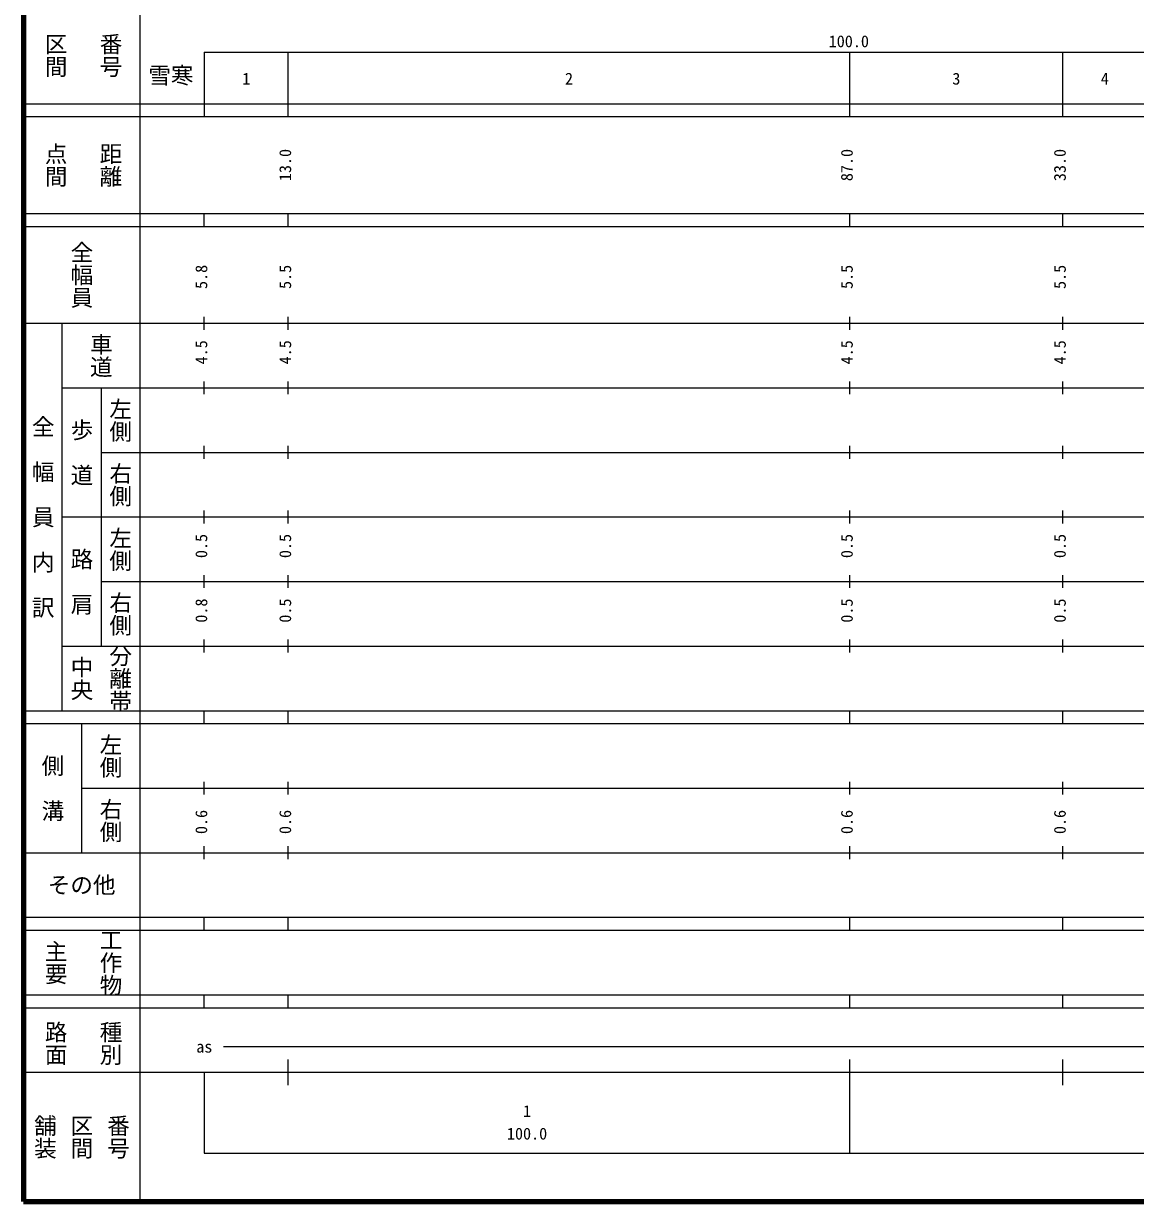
# Model space of a CAD drawing. Units: millimetres on the paper, enlarged 1000 times. Extents: x 40000 to 680000, y 20000 to 380000.
# Drawn here: x 40000 to 212246, y 20000 to 202409 of the extents above; entities that cross this region are included whole.
import ezdxf
from ezdxf.enums import TextEntityAlignment as Align

# ---------------------------------------------------------------- set-up
doc = ezdxf.new("R2010")
doc.units = ezdxf.units.MM
doc.header["$LTSCALE"] = 1000
doc.layers.add('M-TTL', color=2, linetype='Continuous', lineweight=140)
doc.layers.add('M-TTL-BAND', color=7, linetype='Continuous', lineweight=25)
doc.styles.add('@ＭＳ ゴシック', font='')
doc.styles.add('ＭＳ ゴシック', font='')
doc.styles.get('@ＭＳ ゴシック').set_extended_font_data('@MS Gothic')
doc.styles.get('ＭＳ ゴシック').set_extended_font_data('MS Gothic')

msp = doc.modelspace()

# ---------------------------------------------------------------- linework, layer by layer
at = {"layer": 'M-TTL'}
for p, q in [((40000, 380000), (40000, 20000)), ((40000, 20000), (680000, 20000))]:
    msp.add_line(p, q, dxfattribs=at)
at = {"layer": 'M-TTL-BAND'}
for p, q in [((58000, 370000), (58000, 20000)), ((68000, 198000), (579000, 198000)), ((68000, 198000), (68000, 188000)), ((81000, 188000), (81000, 198000)), ((168000, 188000), (168000, 198000)), ((201000, 188000), (201000, 198000)), ((40000, 190000), (579000, 190000)), ((40000, 188000), (579000, 188000)), ((40000, 173000), (579000, 173000)), ((68000, 171000), (68000, 173000)), ((81000, 171000), (81000, 173000)), ((168000, 171000), (168000, 173000)), ((201000, 171000), (201000, 173000)), ((40000, 171000), (579000, 171000)), ((68000, 155000), (68000, 157000)), ((81000, 155000), (81000, 157000)), ((168000, 155000), (168000, 157000)), ((201000, 155000), (201000, 157000)), ((40000, 156000), (579000, 156000)), ((46000, 96000), (46000, 156000)), ((46000, 146000), (579000, 146000)), ((52000, 146000), (52000, 106000)), ((68000, 145000), (68000, 147000)), ((81000, 145000), (81000, 147000)), ((168000, 145000), (168000, 147000)), ((201000, 145000), (201000, 147000)), ((68000, 135000), (68000, 137000)), ((81000, 135000), (81000, 137000)), ((168000, 135000), (168000, 137000)), ((201000, 135000), (201000, 137000)), ((52000, 136000), (579000, 136000)), ((46000, 126000), (579000, 126000)), ((68000, 125000), (68000, 127000)), ((81000, 125000), (81000, 127000)), ((168000, 125000), (168000, 127000)), ((201000, 125000), (201000, 127000)), ((68000, 115000), (68000, 117000)), ((81000, 115000), (81000, 117000)), ((168000, 115000), (168000, 117000)), ((201000, 115000), (201000, 117000)), ((52000, 116000), (579000, 116000)), ((46000, 106000), (579000, 106000)), ((68000, 105000), (68000, 107000)), ((81000, 105000), (81000, 107000)), ((168000, 105000), (168000, 107000)), ((201000, 105000), (201000, 107000)), ((40000, 96000), (579000, 96000)), ((68000, 94000), (68000, 96000)), ((81000, 94000), (81000, 96000)), ((168000, 94000), (168000, 96000)), ((201000, 94000), (201000, 96000)), ((40000, 94000), (579000, 94000)), ((49000, 94000), (49000, 74000)), ((49000, 84000), (579000, 84000)), ((68000, 83000), (68000, 85000)), ((81000, 83000), (81000, 85000)), ((168000, 83000), (168000, 85000)), ((201000, 83000), (201000, 85000)), ((68000, 73000), (68000, 75000)), ((81000, 73000), (81000, 75000)), ((168000, 73000), (168000, 75000)), ((201000, 73000), (201000, 75000)), ((40000, 74000), (579000, 74000)), ((40000, 64000), (579000, 64000)), ((68000, 62000), (68000, 64000)), ((81000, 62000), (81000, 64000)), ((168000, 62000), (168000, 64000)), ((201000, 62000), (201000, 64000)), ((40000, 62000), (579000, 62000)), ((40000, 52000), (579000, 52000)), ((68000, 50000), (68000, 52000)), ((81000, 50000), (81000, 52000)), ((168000, 50000), (168000, 52000)), ((201000, 50000), (201000, 52000)), ((40000, 50000), (579000, 50000)), ((71000, 44000), (565000, 44000)), ((81000, 38000), (81000, 42000)), ((168000, 27500), (168000, 42000)), ((201000, 38000), (201000, 42000)), ((40000, 40000), (579000, 40000)), ((68000, 40000), (68000, 27500)), ((68000, 27500), (579000, 27500))]:
    msp.add_line(p, q, dxfattribs=at)

# ---------------------------------------------------------------- texts
at = {"layer": 'M-TTL-BAND', "style": '@ＭＳ ゴシック'}
for s, p in [('番号', (53500, 197500)), ('区間', (45000, 197500)), ('点間', (45000, 180500)), ('距離', (53500, 180500)), ('全幅員', (49000, 163500)), ('車道', (52000, 151000)), ('左側', (55000, 141000)), ('全\u3000幅\u3000員\u3000内\u3000訳', (43000, 126000)), ('歩\u3000道', (49000, 136000)), ('右側', (55000, 131000)), ('左側', (55000, 121000)), ('路\u3000肩', (49000, 116000)), ('右側', (55000, 111000)), ('分離帯', (55000, 101000)), ('中央', (49000, 101000)), ('左側', (53500, 89000)), ('側\u3000溝', (44500, 84000)), ('右側', (53500, 79000)), ('主要', (45000, 57000)), ('工作物', (53500, 57000)), ('路面', (45000, 44500)), ('種別', (53500, 44500)), ('舗装', (43333, 30000)), ('区間', (49000, 30000)), ('番号', (54667, 30000))]:
    msp.add_text(s, height=2566, rotation=270, dxfattribs=at).set_placement(p, align=Align.MIDDLE_CENTER)
at = {"layer": 'M-TTL-BAND', "style": 'ＭＳ ゴシック'}
for s, p in [('100.0', (167844, 198195)), ('1', (74500, 192405)), ('2', (124500, 192405)), ('3', (184500, 192405)), ('4', (207500, 192405)), ('as', (68000, 42500)), ('1', (118000, 32523)), ('100.0', (118000, 29033))]:
    msp.add_text(s, height=1833, dxfattribs=at).set_placement(p, align=Align.BOTTOM_CENTER)
for s, p in [('雪寒', (62823, 194361)), ('その他', (49000, 69000))]:
    msp.add_text(s, height=2566, dxfattribs=at).set_placement(p, align=Align.MIDDLE_CENTER)
for s, p in [('13.0', (82000, 180500)), ('87.0', (169000, 180500)), ('33.0', (202000, 180500)), ('5.8', (69000, 163174)), ('5.5', (82000, 163174)), ('5.5', (169000, 163174)), ('5.5', (202000, 163174)), ('4.5', (69000, 151500)), ('4.5', (82000, 151500)), ('4.5', (169000, 151500)), ('4.5', (202000, 151500)), ('0.5', (69000, 121500)), ('0.5', (82000, 121500)), ('0.5', (169000, 121500)), ('0.5', (202000, 121500)), ('0.8', (69000, 111500)), ('0.5', (82000, 111500)), ('0.5', (169000, 111500)), ('0.5', (202000, 111500)), ('0.6', (69000, 78764)), ('0.6', (82000, 78764)), ('0.6', (169000, 78764)), ('0.6', (202000, 78764))]:
    msp.add_text(s, height=1833, rotation=90, dxfattribs=at).set_placement(p, align=Align.BOTTOM_CENTER)

doc.saveas('drawing.dxf')
